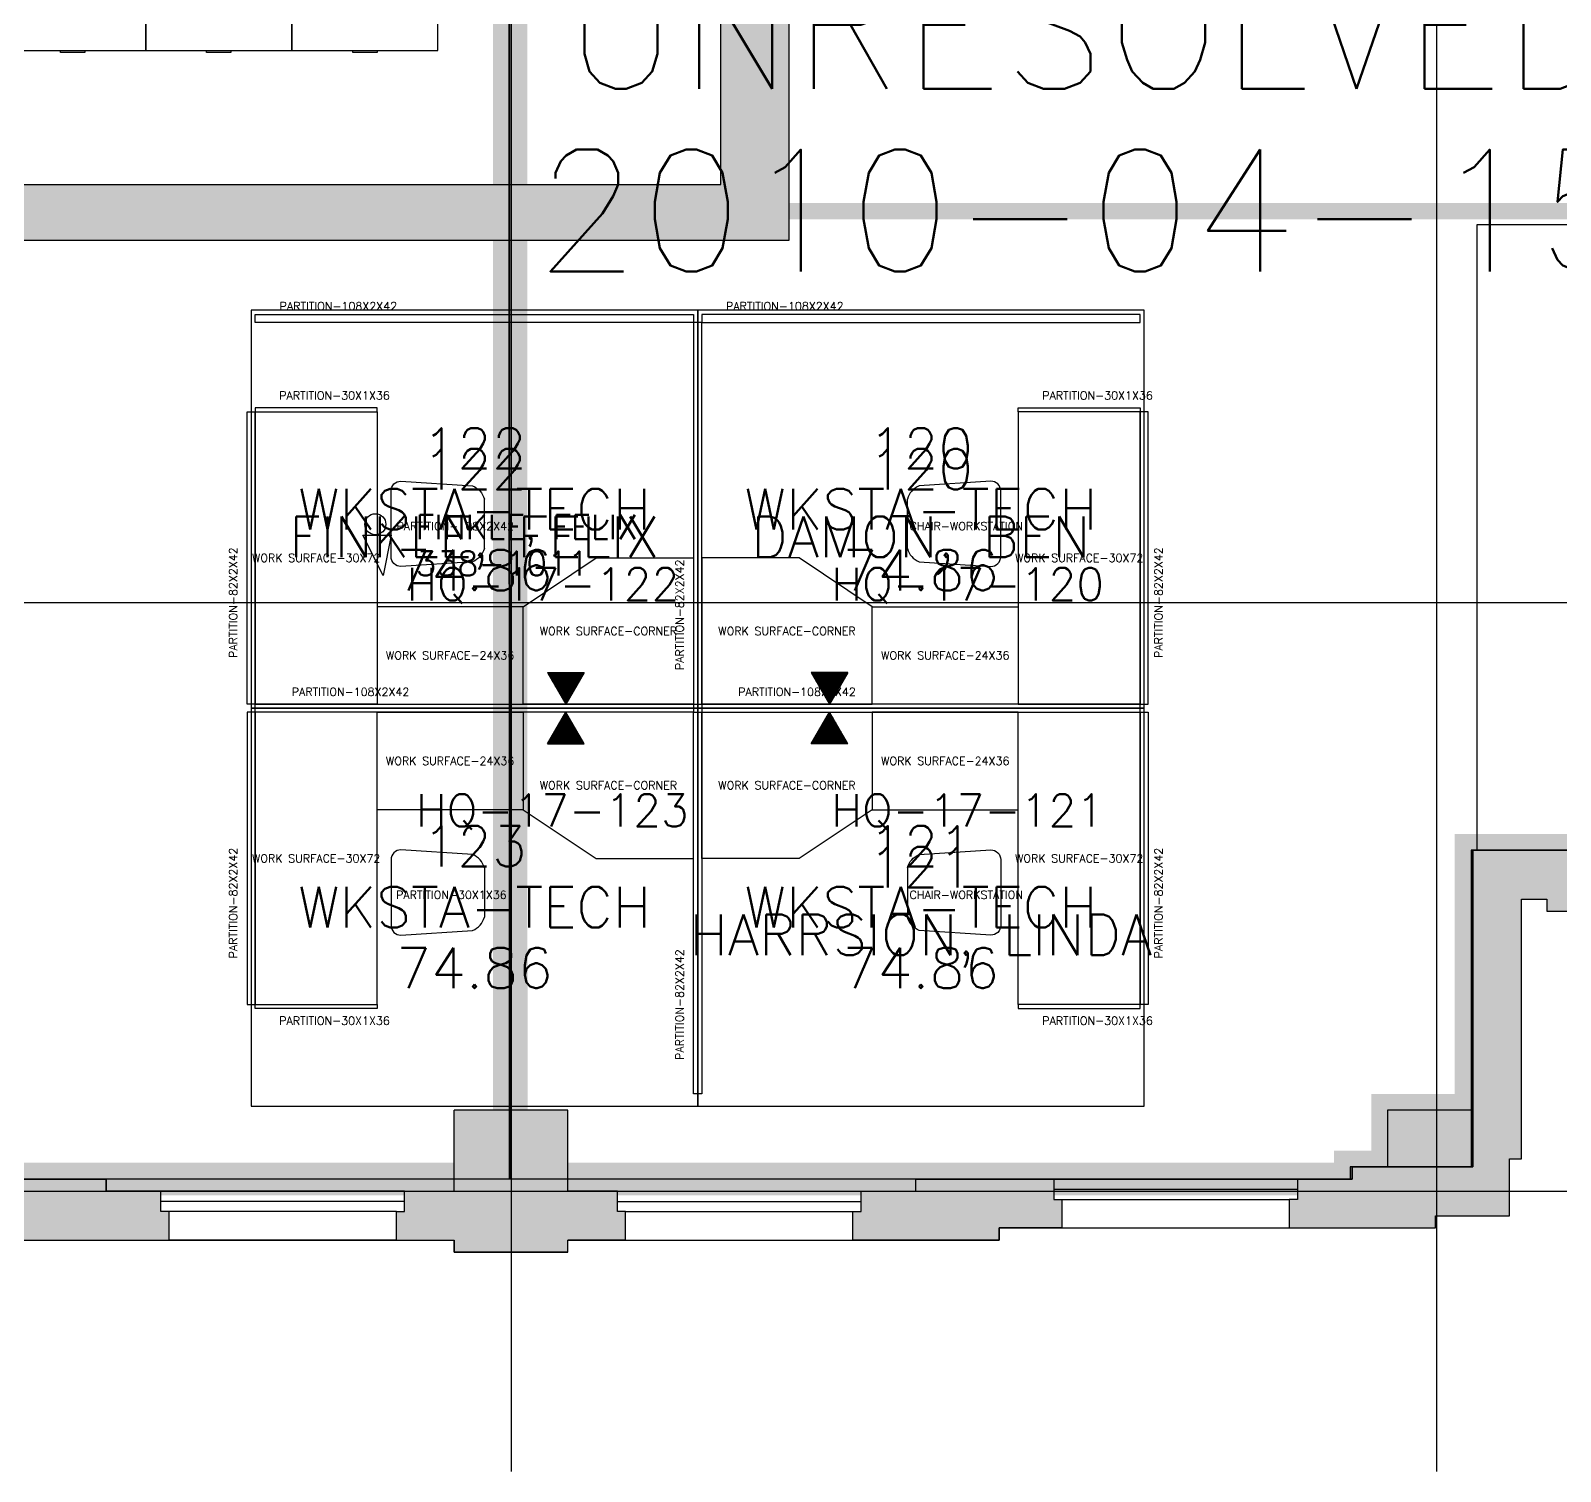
# Model space of a CAD drawing. Extents: x -90 to 1566, y -312 to 744.
# Drawn here: x 637.1 to 1014, y -312 to 42.9 of the extents above; entities that cross this region are included whole.
import ezdxf
from ezdxf.enums import TextEntityAlignment as Align

# ---------------------------------------------------------------- set-up
doc = ezdxf.new("R2010")
doc.units = 0
doc.header["$LTSCALE"] = 120
doc.header["$MEASUREMENT"] = 0
doc.layers.get('0').update_dxf_attribs({"linetype": 'CONTINUOUS'})
for name, color, linetype in [('Deleted', 1, 'CONTINUOUS'), ('Unchanged', 8, 'CONTINUOUS'), ('Unchanged Layer Off', 2, 'CONTINUOUS')]:
    doc.layers.add(name, color=color, linetype=linetype)
doc.styles.add('ASSETTEXT', font='simplex.shx')

# ---------------------------------------------------------------- blocks, each defined once
blk = doc.blocks.new('WNH')
at = {"layer": 'Unchanged'}
for p, q in [((-2, 5), (58, 5)), ((-2, 2.5), (58, 2.5)), ((0, 0), (56, 0)), ((0, -7), (56, -7))]:
    blk.add_line(p, q, dxfattribs=at)
blk = doc.blocks.new('CWSURF')
at = {"layer": 'Unchanged'}
blk.add_lwpolyline([(24, 36), (0, 36), (0, 0), (42, 0), (42, 24)], close=True, dxfattribs=at)
blk = doc.blocks.new('FILE')
at = {"layer": 'Unchanged'}
for p, q in [((0, 18), (36, 18)), ((0, 0), (0, 18)), ((15, 18.5), (15, 18)), ((21, 18.5), (15, 18.5)), ((21, 18), (21, 18.5)), ((36, 18), (36, 0)), ((0, 0), (36, 0))]:
    blk.add_line(p, q, dxfattribs=at)
blk = doc.blocks.new('CHAIR')
at = {"layer": 'Unchanged'}
blk.add_lwpolyline([(-6.087272, 11.499599, 0.234283), (-9.327464, 8.599554), (-10.501149, -9.063947, 0.418572), (-8.101414, -11.4996), (8.101414, -11.4996, 0.418572), (10.501149, -9.063947), (9.327464, 8.599554, 0.234283), (6.087272, 11.499599, 0.234283)], format="xyb", dxfattribs=at)
blk.add_lwpolyline([(-6.087273, 11.4996), (6.087273, 11.4996)], dxfattribs=at)
blk = doc.blocks.new('UNIT')
at = {"layer": 'Unchanged'}
blk.add_lwpolyline([(0, 0), (1, 0), (1, 1), (0, 1)], close=True, dxfattribs=at)
blk = doc.blocks.new('WSURF')
at = {"layer": 'Unchanged'}
for p, q in [((0, 1), (0, 0)), ((1, 1), (0, 1)), ((1, 0), (1, 1)), ((0, 0), (1, 0))]:
    blk.add_line(p, q, dxfattribs=at)
blk = doc.blocks.new('PART')
at = {"layer": 'Unchanged'}
for p, q in [((1, 2), (0, 2)), ((0, 2), (0, 0)), ((1, 0), (1, 2)), ((0, 0), (1, 0))]:
    blk.add_line(p, q, dxfattribs=at)
blk = doc.blocks.new('PERSON')
at = {"layer": 'Unchanged'}
blk.add_lwpolyline([(-8, 0), (-13, 10), (-6, 10), (-8, 0)], dxfattribs=at)
blk.add_circle((-9.918655, 12.655), 2.586836, dxfattribs=at)
blk = doc.blocks.new('OUTLETW')
at = {"layer": 'Unchanged'}
for p, q in [((7.79, 4.5), (0, 0)), ((6.67, 3.85), (7.79, 3.85)), ((7.05, 4.07), (7.79, 4.07)), ((7.43, 4.29), (7.79, 4.29)), ((7.79, -4.5), (7.79, 4.5)), ((7.79, -4.5), (0, 0)), ((0.19, 0.11), (7.79, 0.11)), ((0.57, 0.33), (7.79, 0.33)), ((0.95, 0.55), (7.79, 0.55)), ((1.33, 0.77), (7.79, 0.77)), ((1.72, 0.99), (7.79, 0.99)), ((2.1, 1.21), (7.79, 1.21)), ((2.48, 1.43), (7.79, 1.43)), ((2.86, 1.65), (7.79, 1.65)), ((3.24, 1.87), (7.79, 1.87)), ((3.62, 2.09), (7.79, 2.09)), ((4, 2.31), (7.79, 2.31)), ((4.38, 2.53), (7.79, 2.53)), ((4.76, 2.75), (7.79, 2.75)), ((5.15, 2.97), (7.79, 2.97)), ((5.53, 3.19), (7.79, 3.19)), ((5.91, 3.41), (7.79, 3.41)), ((6.29, 3.63), (7.79, 3.63)), ((0.19, -0.11), (7.79, -0.11)), ((0.57, -0.33), (7.79, -0.33)), ((0.95, -0.55), (7.79, -0.55)), ((1.33, -0.77), (7.79, -0.77)), ((1.72, -0.99), (7.79, -0.99)), ((2.1, -1.21), (7.79, -1.21)), ((2.48, -1.43), (7.79, -1.43)), ((2.86, -1.65), (7.79, -1.65)), ((3.24, -1.87), (7.79, -1.87)), ((3.62, -2.09), (7.79, -2.09)), ((4, -2.31), (7.79, -2.31)), ((4.38, -2.53), (7.79, -2.53)), ((4.76, -2.75), (7.79, -2.75)), ((5.15, -2.97), (7.79, -2.97)), ((5.53, -3.19), (7.79, -3.19)), ((5.91, -3.41), (7.79, -3.41)), ((6.29, -3.63), (7.79, -3.63)), ((6.67, -3.85), (7.79, -3.85)), ((7.05, -4.07), (7.79, -4.07)), ((7.43, -4.29), (7.79, -4.29))]:
    blk.add_line(p, q, dxfattribs=at)

msp = doc.modelspace()

# ---------------------------------------------------------------- hatches: boundary and pattern name
at = {"layer": 'Deleted'}
h = msp.add_hatch(color=256, dxfattribs=at)
h.paths.add_polyline_path([(1025.45, -159.02), (992.45, -159.02), (992.45, -223.02), (971.45, -223.02), (971.45, -237.02), (962.7, -237.02), (962.7, -240.02), (949.2, -240.02), (949.2, -245.02), (947.2, -245.02), (947.2, -252.02), (983.2, -252.02), (983.2, -249.02), (1001.45, -249.02), (1001.45, -235.02), (1004.45, -235.02), (1004.45, -171.02), (1010.7, -171.02), (1010.7, -174.02), (1034.7, -174.02), (1034.7, -167.02), (1032.7, -167.02), (1032.7, -162.02), (1025.45, -162.02)])
h.paths.add_polyline_path([(875.7, -255.02), (839.7, -255.02), (839.7, -248.02), (841.7, -248.02), (841.7, -243.02), (855.2, -243.02), (855.2, -240.02), (889.2, -240.02), (889.2, -245.02), (891.2, -245.02), (891.2, -252.02), (875.7, -252.02)])
at = {"layer": 'Unchanged'}
h = msp.add_hatch(color=256, dxfattribs=at)
h.paths.add_polyline_path([(655.7, -243.02), (655.7, -240.02), (621.7, -240.02), (621.7, -245.02), (619.7, -245.02), (619.7, -252.02), (635.2, -252.02), (635.2, -255.02), (671.2, -255.02), (671.2, -248.02), (669.2, -248.02), (669.2, -243.02)])
h.paths.add_polyline_path([(769.45, -243.02), (769.45, -223.02), (741.45, -223.02), (741.45, -243.02), (729.2, -243.02), (729.2, -248.02), (727.2, -248.02), (727.2, -255.02), (741.45, -255.02), (741.45, -258.02), (769.45, -258.02), (769.45, -255.02), (783.7, -255.02), (783.7, -248.02), (781.7, -248.02), (781.7, -243.02)])
at = {"layer": 'Unchanged Layer Off'}
msp.add_hatch(color=256, dxfattribs=at).paths.add_polyline_path([(238.64, 333.57), (255.82, 314.21), (247.11, 314.21), (247.11, 4.95), (807.16, 4.95), (807.16, 167.77), (798.27, 167.77), (815.54, 187.04), (832.79, 167.77), (823.94, 167.77), (823.94, -8.8), (230.19, -8.8), (230.19, 314.15), (221.47, 314.15)])
msp.add_hatch(color=256, dxfattribs=at).paths.add_polyline_path([(238.64, 333.57), (255.82, 314.21), (247.11, 314.21), (247.11, 4.95), (807.16, 4.95), (807.16, 167.77), (798.27, 167.77), (815.54, 187.04), (832.79, 167.77), (823.94, 167.77), (823.94, -8.8), (230.19, -8.8), (230.19, 314.15), (221.47, 314.15)])

# ---------------------------------------------------------------- linework, layer by layer
at = {"layer": 'Deleted'}
for p, q in [((1025.45, -159.02), (992.45, -159.02)), ((992.45, -159.02), (992.45, -223.02)), ((992.45, -159.02), (992.45, -223.02)), ((1025.45, -159.02), (992.45, -159.02)), ((1004.45, -235.02), (1004.45, -171.02)), ((1004.45, -171.02), (1010.7, -171.02)), ((1004.45, -235.02), (1004.45, -171.02)), ((1004.45, -171.02), (1010.7, -171.02)), ((1010.7, -171.02), (1010.7, -174.02)), ((1010.7, -171.02), (1010.7, -174.02)), ((1010.7, -174.02), (1034.7, -174.02)), ((1010.7, -174.02), (1034.7, -174.02)), ((992.45, -223.02), (971.45, -223.02)), ((971.45, -223.02), (971.45, -237.02)), ((992.45, -223.02), (971.45, -223.02)), ((971.45, -223.02), (971.45, -237.02)), ((971.45, -237.02), (962.7, -237.02)), ((962.7, -237.02), (962.7, -240.02)), ((971.45, -237.02), (962.7, -237.02)), ((962.7, -237.02), (962.7, -240.02)), ((1001.45, -249.02), (1001.45, -235.02)), ((1001.45, -235.02), (1004.45, -235.02)), ((1001.45, -249.02), (1001.45, -235.02)), ((1001.45, -235.02), (1004.45, -235.02)), ((855.2, -243.02), (855.2, -240.02)), ((855.2, -240.02), (889.2, -240.02)), ((855.2, -243.02), (855.2, -240.02)), ((855.2, -240.02), (889.2, -240.02)), ((889.2, -240.02), (889.2, -245.02)), ((889.2, -240.02), (889.2, -245.02)), ((962.7, -240.02), (949.2, -240.02)), ((949.2, -240.02), (949.2, -245.02)), ((962.7, -240.02), (949.2, -240.02)), ((949.2, -240.02), (949.2, -245.02)), ((841.7, -248.02), (841.7, -243.02)), ((841.7, -243.02), (855.2, -243.02)), ((841.7, -248.02), (841.7, -243.02)), ((841.7, -243.02), (855.2, -243.02)), ((839.7, -255.02), (839.7, -248.02)), ((839.7, -248.02), (841.7, -248.02)), ((839.7, -255.02), (839.7, -248.02)), ((839.7, -248.02), (841.7, -248.02)), ((889.2, -245.02), (891.2, -245.02)), ((889.2, -245.02), (891.2, -245.02)), ((891.2, -245.02), (891.2, -252.02)), ((891.2, -245.02), (891.2, -252.02)), ((949.2, -245.02), (947.2, -245.02)), ((947.2, -245.02), (947.2, -252.02)), ((949.2, -245.02), (947.2, -245.02)), ((947.2, -245.02), (947.2, -252.02)), ((891.2, -252.02), (875.7, -252.02)), ((875.7, -252.02), (875.7, -255.02)), ((891.2, -252.02), (875.7, -252.02)), ((875.7, -252.02), (875.7, -255.02)), ((947.2, -252.02), (983.2, -252.02)), ((947.2, -252.02), (983.2, -252.02)), ((983.2, -252.02), (983.2, -249.02)), ((983.2, -249.02), (1001.45, -249.02)), ((983.2, -252.02), (983.2, -249.02)), ((983.2, -249.02), (1001.45, -249.02)), ((875.7, -255.02), (839.7, -255.02)), ((875.7, -255.02), (839.7, -255.02))]:
    msp.add_line(p, q, dxfattribs=at)
for points in [[(1221.45, -78.02), (1221.45, -5), (993.45, -5), (993.45, -159.02), (1025.45, -159.02), (1025.45, -162.02), (1191.2, -162.02), (1191.2, -159.02), (1220.45, -159.02), (1220.45, -78.02)], [(801.45, -26.02), (691.45, -26.02), (691.45, -124.02), (801.45, -124.02)], [(801.45, -124.02), (691.45, -124.02), (691.45, -222.02), (801.45, -222.02)], [(911.45, -124.02), (801.45, -124.02), (801.45, -222.02), (911.45, -222.02)]]:
    msp.add_lwpolyline(points, close=True, dxfattribs=at)
for points in [[(548.2, -240.02), (655.7, -240.02), (655.7, -243.02), (855.2, -243.02), (855.2, -240.02), (962.7, -240.02), (962.7, -237.02), (992.45, -237.02), (992.45, -159.02), (1025.45, -159.02)], [(635.2, -255.02), (741.45, -255.02), (741.45, -258.02), (769.45, -258.02), (769.45, -255.02), (875.7, -255.02), (875.7, -252.02), (983.2, -252.02), (983.2, -249.02), (1001.45, -249.02), (1001.45, -235.02), (1004.45, -235.02), (1004.45, -171.02), (1010.7, -171.02), (1010.7, -174.02), (1097.7, -174.02)]]:
    msp.add_lwpolyline(points, dxfattribs=at)
at = {"layer": 'Unchanged'}
for p, q in [((769.45, -223.02), (741.45, -223.02)), ((741.45, -243.02), (741.45, -223.02)), ((769.45, -223.02), (741.45, -223.02)), ((741.45, -243.02), (741.45, -223.02)), ((769.45, -243.02), (769.45, -223.02)), ((769.45, -243.02), (769.45, -223.02)), ((655.7, -240.02), (621.7, -240.02)), ((655.7, -240.02), (621.7, -240.02)), ((655.7, -243.02), (655.7, -240.02)), ((655.7, -243.02), (655.7, -240.02)), ((669.2, -243.02), (655.7, -243.02)), ((669.2, -243.02), (655.7, -243.02)), ((669.2, -248.02), (669.2, -243.02)), ((669.2, -248.02), (669.2, -243.02)), ((729.2, -243.02), (741.45, -243.02)), ((729.2, -248.02), (729.2, -243.02)), ((729.2, -243.02), (741.45, -243.02)), ((729.2, -248.02), (729.2, -243.02)), ((781.7, -243.02), (769.45, -243.02)), ((781.7, -243.02), (769.45, -243.02)), ((781.7, -248.02), (781.7, -243.02)), ((781.7, -248.02), (781.7, -243.02)), ((671.2, -248.02), (669.2, -248.02)), ((671.2, -248.02), (669.2, -248.02)), ((671.2, -255.02), (671.2, -248.02)), ((671.2, -255.02), (671.2, -248.02)), ((727.2, -248.02), (729.2, -248.02)), ((727.2, -255.02), (727.2, -248.02)), ((727.2, -248.02), (729.2, -248.02)), ((727.2, -255.02), (727.2, -248.02)), ((783.7, -248.02), (781.7, -248.02)), ((783.7, -248.02), (781.7, -248.02)), ((783.7, -255.02), (783.7, -248.02)), ((783.7, -255.02), (783.7, -248.02)), ((635.2, -255.02), (671.2, -255.02)), ((635.2, -255.02), (671.2, -255.02)), ((727.2, -255.02), (741.45, -255.02)), ((727.2, -255.02), (741.45, -255.02)), ((741.45, -258.02), (741.45, -255.02)), ((741.45, -258.02), (741.45, -255.02)), ((783.7, -255.02), (769.45, -255.02)), ((769.45, -258.02), (769.45, -255.02)), ((783.7, -255.02), (769.45, -255.02)), ((769.45, -258.02), (769.45, -255.02)), ((769.45, -258.02), (741.45, -258.02)), ((769.45, -258.02), (741.45, -258.02))]:
    msp.add_line(p, q, dxfattribs=at)
msp.add_lwpolyline([(911.45, -26.02), (801.45, -26.02), (801.45, -124.02), (911.45, -124.02)], close=True, dxfattribs=at)
at = {"layer": 'Unchanged Layer Off'}
for p, q in [((755.45, 744), (755.45, -312)), ((755.45, 744), (755.45, -312)), ((983.45, 744), (983.45, -312)), ((-47.89, -98), (1566.19, -98)), ((889.2, -240.02), (949.2, -240.02)), ((-47.89, -243), (1566.19, -243)), ((669.2, -243.02), (729.2, -243.02)), ((781.7, -243.02), (841.7, -243.02))]:
    msp.add_line(p, q, dxfattribs=at)
for points, const_width in [([(548.2, -240.02), (755, -240.02), (755.45, 664.98), (741.45, 664.98), (741.45, 684.98), (548.2, 681.98)], 8), ([(548.2, -240.02), (755, -240.02), (755.45, 664.98), (741.45, 664.98), (741.45, 684.98), (548.2, 681.98)], 8), ([(1199.95, -159.02), (992.45, -159.02), (992.45, -223.02), (971.45, -223.02), (971.45, -237.02), (962.7, -237.02), (962.7, -240.02), (755, -240.02), (755.45, 685), (855.2, 684.98), (855.2, 681.98), (962.7, 681.98), (962.7, 678.98), (971.45, 678.98), (971.45, 664.98), (992.45, 664.98), (992.45, 600.98), (1191.2, 600.98)], 8), ([(1025, -159.02), (992, -159.02), (992, -237.02), (962.25, -237.02), (962.25, -240.02), (755.09, -240.02), (755, 52.98), (996, 52.98), (996, 391.98), (755, 391.98), (755, 685), (992.05, 685), (992, 600.98), (1220, 600.98)], 8), ([(1199.95, -159.02), (992.45, -159.02), (992.45, -223.02), (971.45, -223.02), (971.45, -237.02), (962.7, -237.02), (962.7, -240.02), (755, -240.02), (755.45, 685), (855.2, 684.98), (855.2, 681.98), (962.7, 681.98), (962.7, 678.98), (971.45, 678.98), (971.45, 664.98), (992.45, 664.98), (992.45, 600.98), (1191.2, 600.98)], 8), ([(1025.45, -159), (992.45, -159), (992.45, -237), (962.7, -237), (962.7, -240), (755.53, -240), (755.45, 53), (996.45, 53), (996.45, 392), (755.45, 392), (755.45, 685.02), (992.5, 685.02), (992.45, 601), (1220.45, 601)], 8), ([(870, 273.45), (1029.54, 273.45), (1029.54, -1.6), (240.59, -1.6)], 4), ([(287, 52.98), (755, 52.98), (755.09, -240.02), (547.75, -240.02)], 8), ([(287.45, 53), (755.45, 53), (755.53, -240), (548.2, -240)], 8)]:
    msp.add_lwpolyline(points, dxfattribs=dict(at, const_width=const_width))
for points in [[(1025, -159.02), (992, -159.02), (992, -237.02), (962.25, -237.02), (962.25, -240.02), (755.09, -240.02), (755, 52.98), (996, 52.98), (996, 391.98), (755, 391.98), (755, 685), (992.05, 685), (992, 600.98), (1220, 600.98)], [(1025.45, -159), (992.45, -159), (992.45, -237), (962.7, -237), (962.7, -240), (755.53, -240), (755.45, 53), (996.45, 53), (996.45, 392), (755.45, 392), (755.45, 685.02), (992.5, 685.02), (992.45, 601), (1220.45, 601)], [(287, 52.98), (755, 52.98), (755.09, -240.02), (547.75, -240.02)], [(287.45, 53), (755.45, 53), (755.53, -240), (548.2, -240)]]:
    msp.add_lwpolyline(points, dxfattribs=at)
msp.add_lwpolyline([(238.64, 333.57), (255.82, 314.21), (247.11, 314.21), (247.11, 4.95), (807.16, 4.95), (807.16, 167.77), (798.27, 167.77), (815.54, 187.04), (832.79, 167.77), (823.94, 167.77), (823.94, -8.8), (230.19, -8.8), (230.19, 314.15), (221.47, 314.15)], close=True, dxfattribs=at)

# ---------------------------------------------------------------- block references
at = {"xscale": -1}
for name, p, rotation in [('FILE', (629.45, 55.98), 180), ('FILE', (665.45, 55.98), 180), ('FILE', (701.45, 55.98), 180), ('CHAIR', (737.39, -78.61), 270), ('OUTLETW', (768.96, -123.02), 270), ('CWSURF', (802.45, -125.02), 180), ('OUTLETW', (833.94, -125.02), 90), ('CHAIR', (864.61, -169.42), 90)]:
    msp.add_blockref(name, p, dxfattribs=dict(at, rotation=rotation))
for name, p, xscale, yscale, zscale in [('UNIT', (800.45, -29.02), -108, 2, 42), ('PART', (800.45, -123.02), 2, 47, 2), ('UNIT', (802.45, -29.02), 108, 2, 42), ('WSURF', (722.45, -123.02), -30, 72, 30), ('WSURF', (880.45, -123.02), 30, 72, 30), ('WSURF', (758.45, -99.02), -36, -24, 36), ('WSURF', (844.45, -99.02), 36, -24, 36), ('UNIT', (800.45, -125.02), -108, 2, 42), ('UNIT', (802.45, -125.02), 108, 2, 42), ('PART', (692.45, -125.02), -2, -36, 2), ('PART', (910.45, -125.02), 2, -36, 2), ('PART', (692.45, -197.02), 30, -0.5, 30), ('PART', (910.45, -197.02), -30, -0.5, 30)]:
    msp.add_blockref(name, p, dxfattribs=dict(xscale=xscale, yscale=yscale, zscale=zscale))
at = {"rotation": 180}
for name, p, xscale, yscale, zscale in [('PART', (692.45, -123.02), 2, -36, 2), ('PART', (692.45, -51.02), -30, -0.5, 30), ('PART', (910.45, -51.02), 30, -0.5, 30), ('PART', (910.45, -123.02), -2, -36, 2), ('WSURF', (722.45, -125.02), 30, 72, 30), ('WSURF', (758.45, -149.02), 36, -24, 36), ('PART', (800.45, -125.02), -2, 47, 2), ('WSURF', (844.45, -149.02), -36, -24, 36), ('WSURF', (880.45, -125.02), -30, 72, 30)]:
    msp.add_blockref(name, p, dxfattribs=dict(at, xscale=xscale, yscale=yscale, zscale=zscale))
for name, p, rotation in [('CHAIR', (864.61, -78.61), 90), ('OUTLETW', (833.94, -123.02), 90), ('CWSURF', (800.45, -125.02), 180), ('OUTLETW', (768.96, -125.02), 270), ('CHAIR', (737.39, -169.42), 270)]:
    msp.add_blockref(name, p, dxfattribs=dict(rotation=rotation))
for name, p in [('PERSON', (731.94, -91.38)), ('CWSURF', (802.45, -123.02))]:
    msp.add_blockref(name, p)
at = {"xscale": -1}
for name, p in [('CWSURF', (800.45, -123.02)), ('WNH', (727.2, -248.02))]:
    msp.add_blockref(name, p, dxfattribs=at)
at = {"layer": 'Deleted'}
for p in [(891.2, -245.02), (783.7, -248.02)]:
    msp.add_blockref('WNH', p, dxfattribs=at)

# ---------------------------------------------------------------- texts
at = {"layer": 'Deleted', "style": 'ASSETTEXT'}
for s, p in [('122', (746.45, -65.02)), ('123', (746.45, -163.02)), ('121', (856.45, -163.02))]:
    msp.add_text(s, height=10, dxfattribs=at).set_placement(p, align=Align.CENTER)
at = {"layer": 'Unchanged Layer Off', "style": 'ASSETTEXT'}
for s, height, p in [('UNRESOLVED', 30, (897.59, 28.55)), ('2010-04-15', 30, (897.59, -16.45)), ('120', 10, (856.45, -65.02)), ('WKSTA-TECH', 10, (746.45, -80.02)), ('WKSTA-TECH', 10, (856.45, -80.02)), ('WORK SURFACE-30X72', 2, (707.45, -88.02)), ('74.86', 10, (746.45, -95.02)), ('74.86', 10, (856.45, -95.02)), ('WORK SURFACE-30X72', 2, (895.45, -88.02)), ('HQ-17-122', 8, (763.31, -97.46)), ('HQ-17-120', 8, (867.98, -97.46)), ('WORK SURFACE-CORNER', 2, (779.45, -106.02)), ('WORK SURFACE-CORNER', 2, (823.45, -106.02)), ('WORK SURFACE-24X36', 2, (740.45, -112.02)), ('WORK SURFACE-24X36', 2, (862.45, -112.02)), ('WORK SURFACE-24X36', 2, (740.45, -138.02)), ('WORK SURFACE-24X36', 2, (862.45, -138.02)), ('WORK SURFACE-CORNER', 2, (779.45, -144.02)), ('WORK SURFACE-CORNER', 2, (823.45, -144.02)), ('HQ-17-123', 8, (765.65, -153.18)), ('HQ-17-121', 8, (867.98, -153.18)), ('WORK SURFACE-30X72', 2, (707.45, -162.02)), ('WORK SURFACE-30X72', 2, (895.45, -162.02)), ('WKSTA-TECH', 10, (746.45, -178.02)), ('WKSTA-TECH', 10, (856.45, -178.02)), ('74.86', 10, (746.45, -193.02)), ('74.86', 10, (856.45, -193.02))]:
    msp.add_text(s, height=height, dxfattribs=at).set_placement(p, align=Align.CENTER)
for s, p in [('PARTITION-108X2X42', (727.4, -26)), ('PARTITION-108X2X42', (837.4, -26)), ('PARTITION-30X1X36', (725.6, -48)), ('PARTITION-30X1X36', (913.6, -48)), ('PARTITION-108X2X42', (756.19, -80.18)), ('CHAIR-WORKSTATION', (881.6, -80.18)), ('PARTITION-108X2X42', (730.4, -121)), ('PARTITION-108X2X42', (840.4, -121)), ('PARTITION-30X1X36', (754.39, -171)), ('CHAIR-WORKSTATION', (881.6, -171)), ('PARTITION-30X1X36', (725.6, -202)), ('PARTITION-30X1X36', (913.6, -202))]:
    msp.add_text(s, height=2, dxfattribs=at).set_placement(p, align=Align.RIGHT)
for s, p in [('FINKLE, FELIX', (731.94, -82.38)), ('338-1011', (731.94, -91.38))]:
    msp.add_text(s, height=6, dxfattribs=at).set_placement(p)
for p in [(688, -84.4), (916, -84.4), (798, -87.4), (688, -158.4), (916, -158.4), (798, -183.4)]:
    msp.add_text('PARTITION-82X2X42', height=2, rotation=90, dxfattribs=at).set_placement(p, align=Align.RIGHT)
at = {"layer": 'Unchanged Layer Off', "char_height": 10, "width": 110, "attachment_point": 5, "style": 'ASSETTEXT'}
for s, insert in [('122\\PFINKLE, FELIX', (746.45, -75.02)), ('120\\PDAMON, BEN', (856.45, -75.02)), ('121\\PHARRSION, LINDA', (856.45, -173.02))]:
    msp.add_mtext(s, dxfattribs=dict(at, insert=insert))

doc.saveas('drawing.dxf')
